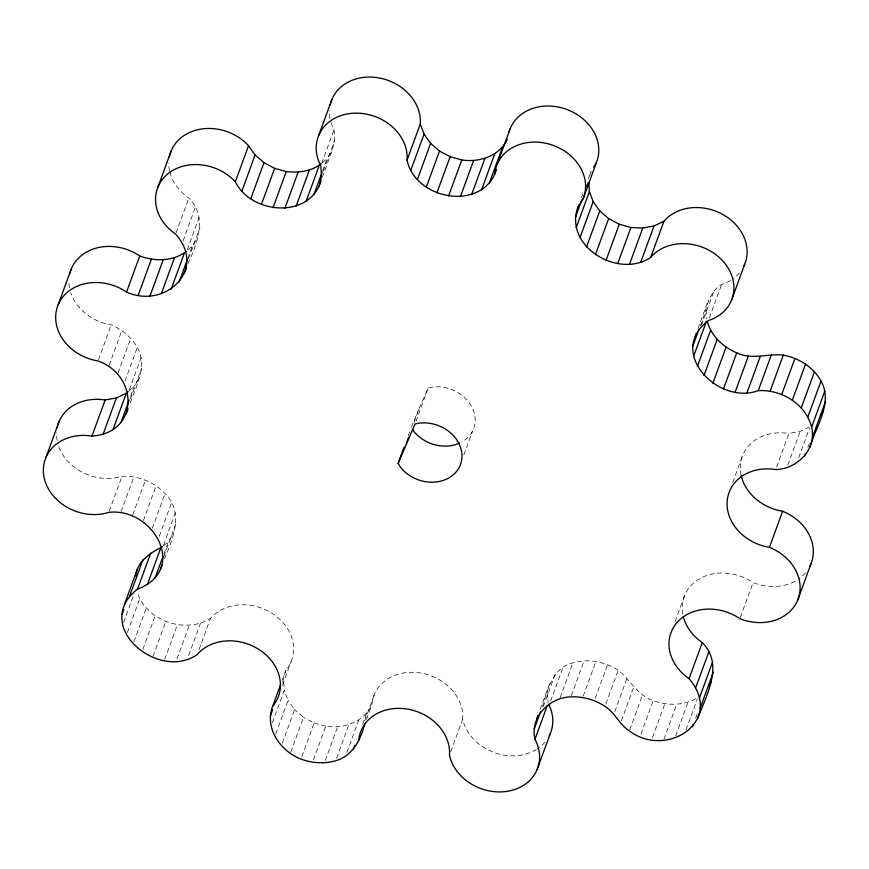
<?xml version="1.0" encoding="UTF-8"?>
<svg xmlns="http://www.w3.org/2000/svg" width="869" height="869" viewBox="0 0 869 869"><rect width="100%" height="100%" fill="white"/><g stroke="black" fill="none" stroke-linecap="round" stroke-linejoin="round"><path stroke-width="0.65" stroke-dasharray="4.34 3.26" d="M130.361 402.608C136.542 385.271 147.763 365.567 137.313 347.47C131.404 337.205 122.04 329.536 111.221 324.876A46.329 38.584 20.1 0 1 70.78 292.788M187.986 263.644C197.361 243.385 207.593 216.49 188.834 198.034A46.329 38.584 20.1 0 1 169.9 172.268M164.176 559.039C173.55 538.78 183.793 511.895 165.023 493.44C153.932 481.85 138.008 475.56 122.008 476.266A46.329 38.584 20.1 0 1 58.462 445.699M322.388 177.222L332.414 149.848L334.771 140.039L334.033 129.72A46.329 38.584 20.1 0 1 330.253 119.607M282.621 682.447L285.89 670.14A46.329 38.584 20.1 0 0 273.561 614.329A46.329 38.584 20.1 0 0 210.428 618.5C185.054 634.164 146.763 621.02 137.335 592.549M590.149 175.093L591.029 171.41L587.39 181.371M542.43 706.562C547.948 689.345 552.326 668.033 572.845 662.873C588.183 658.398 604.933 661.548 618.217 670.238C630.612 679.71 637.27 695.526 653.206 700.533C667.653 705.997 684.446 705.758 697.84 697.579M700.197 325.994C706.845 311.83 706.671 293.353 721.618 284.478A46.329 38.584 20.1 0 0 731.513 279.818M98.469 359.723L111.221 324.876M109.103 365.382L121.856 330.546M117.999 373.094L130.752 338.247M176.081 232.881L188.834 198.034M125.017 381.067L137.313 347.47M183.098 240.865L195.395 207.256M129.253 389.942L141.093 357.583M130.535 396.318L134.174 386.357L139.464 377.722M130.437 399.012L141.821 367.902M187.324 249.729L199.164 217.38M187.704 258.593L192.255 246.155L197.545 237.509M188.519 258.799L199.903 227.689M109.255 511.102L122.008 476.266M121.106 511.689L133.859 476.842M132.74 514.915L145.492 480.068M143.374 520.574L156.127 485.738M152.271 528.287L165.023 493.44M123.626 622.356L134.098 593.733M159.288 536.26L171.584 502.662M127.406 632.469L139.703 598.871M163.524 545.135L175.364 512.775M163.893 553.998L168.445 541.55L173.735 532.903M163.796 556.692L176.092 523.095M133.967 641.691L146.264 608.094M142.864 649.393L155.16 615.795M321.736 163.318L334.033 129.72M322.573 170.943L327.124 158.495L332.414 149.848M323.387 171.15L334.771 140.039M153.042 656.301L165.794 621.454M164.675 659.528L177.428 624.692M176.983 658.865L189.279 625.267M188.692 655.508L200.533 623.16M199.044 649.61L210.428 618.5M282.24 680.101L285.89 670.14M282.523 685.141L291.18 661.494M272.421 722.628L284.261 690.279L283.533 679.96M275.745 733.99L288.041 700.392L284.261 690.279M282.306 743.212L294.602 709.615L288.041 700.392M290.746 752.163L303.498 717.316L294.602 709.615M408.148 435.956L410.429 429.742M413.937 422.725L419.401 407.789L428.254 387.856A34.717 28.916 20.1 0 1 470.726 404.921A34.717 28.916 20.1 0 1 461.689 442.049M415.958 421.454L428.254 387.856M301.836 756.573L314.133 722.975L303.498 717.316M313.47 759.81L325.766 726.212C343.646 729.134 364.263 721.922 371.921 704.498A46.329 38.584 20.1 0 1 420.433 672.964A46.329 38.584 20.1 0 1 462.666 719.217A46.329 38.584 20.1 0 0 536.173 749.599M325.321 760.386L337.617 726.788M336.585 758.279L348.882 724.681M346.927 752.38L358.767 720.021M362.536 724.344L366.631 713.145M364.719 720.814L374.278 694.679M366.457 719.423L371.921 704.498M463.861 454.759L472.519 431.122M581.47 197.545L583.295 192.57M450.826 751.576L462.666 719.217M540.236 709.191L549.795 683.067M543.244 706.769L555.085 674.42M550.653 701.131L562.949 667.533M560.092 697.72L572.845 662.873M697.992 328.623L708.474 300.001M701.468 324.963L713.753 291.365M709.321 318.076L721.618 284.478M571.346 695.613L584.098 660.766M583.197 696.188L595.949 661.352M595.287 698.176L607.583 664.579M605.921 703.836L618.217 670.238M614.817 711.548L627.114 677.939M621.378 720.77L633.675 687.173M629.819 729.721L642.571 694.874M675.094 621.541L684.663 595.406M732.719 482.577L742.745 455.193M640.909 734.131L653.206 700.533M652.543 737.368L664.839 703.76M663.938 739.193L676.69 704.346M675.658 735.837L687.944 702.239M776.593 467.077L788.889 433.479L800.153 431.372L808.941 427.233M685.999 729.938L697.394 698.828M787.857 464.969L800.153 431.372M695.689 718.076L697.503 713.091M798.654 457.822L809.593 427.961M740.334 617.424L753.075 582.578A46.329 38.584 20.1 0 0 797.72 579.623M807.888 447.209L809.256 443.472M411.341 427.255L419.401 407.789M188.323 249.599L192.255 246.155M322.214 162.796L327.124 158.495M129.264 390.659L134.174 386.357M163.535 545.851L168.445 541.55M314.133 722.975L325.766 726.212M706.117 309.82L706.758 318.847M547.437 692.875L548.176 703.195M682.784 614.253A46.329 38.584 20.1 0 1 703.162 576.962A46.329 38.584 20.1 0 1 753.075 582.578M805.585 572.747A46.329 38.584 20.1 0 1 798.817 578.884M545.037 742.083A46.329 38.584 20.1 0 1 537.183 748.969M57.137 440.572A46.329 38.584 20.1 0 1 56.583 432.805M69.455 287.661A46.329 38.584 20.1 0 1 68.868 281.176M169.585 170.997A46.329 38.584 20.1 0 1 168.749 163.22M329.992 118.325A46.329 38.584 20.1 0 1 329.449 110.559M739.378 272.931A46.329 38.584 20.1 0 1 732.61 279.079M741.116 475.321A46.329 38.584 20.1 0 1 788.889 433.479"/><path stroke-width="1.3" d="M365.089 723.16C360.907 739.052 352.792 755.921 335.673 760.766C324.213 764.047 312.058 763.178 300.924 759.071C280.568 751.305 264.176 728.103 272.681 706.236A46.329 38.584 20.1 0 0 260.352 650.414A46.329 38.584 20.1 0 0 197.22 654.585C157.626 681.926 91.43 624.876 137.487 589.182C188.866 569.619 153.053 507.235 108.799 512.352A46.329 38.584 20.1 0 1 44.189 477.939A46.329 38.584 20.1 0 1 91.962 436.097C139.366 432.838 138.595 375.354 98.012 360.972A46.329 38.584 20.1 0 1 58.136 304.9L71.334 268.814M58.136 304.9A46.329 38.584 20.1 0 1 126.548 292.082C165.023 309.418 207.528 269.759 175.625 234.13A46.329 38.584 20.1 0 1 166.935 174.615A46.329 38.584 20.1 0 1 235.325 181.827C251.391 214.285 309.342 219.26 321.03 180.958M135.781 575.984C137.172 561.092 150.587 552.695 162.557 546.72M319.205 185.933L321.563 176.125L320.824 165.805A46.329 38.584 20.1 0 1 352.977 113.263A46.329 38.584 20.1 0 1 407.061 160.102C415.393 200.435 483.338 211.917 496.547 169.346M358.712 740.584A46.329 38.584 20.1 0 1 407.224 709.05A46.329 38.584 20.1 0 1 449.469 755.302A46.329 38.584 20.1 0 0 508.571 791.094A46.329 38.584 20.1 0 0 534.967 739.28C529.623 717.262 549.458 697.318 570.89 696.851C582.98 696.395 594.863 699.784 605.009 706.323C615.056 712.786 619.325 724.496 629.373 730.959C666.773 759.082 725.061 721.031 689.074 678.667A46.329 38.584 20.1 0 1 676.745 622.845A46.329 38.584 20.1 0 1 739.877 618.674A46.329 38.584 20.1 0 0 797.666 600.186A46.329 38.584 20.1 0 0 769.413 547.351A46.329 38.584 20.1 0 1 727.179 501.098A46.329 38.584 20.1 0 1 775.68 469.564C797.123 469.097 816.958 449.164 811.613 427.146C805.759 403.955 781.427 389.355 758.257 390.626C718.326 405.649 666.295 351.978 708.409 320.563A46.329 38.584 20.1 0 0 722.736 260.906A46.329 38.584 20.1 0 0 650.707 257.387C617.761 279.709 561.743 244.982 578.732 205.008M697.785 718.142C706.616 694.918 724.105 664.372 702.282 642.582A46.329 38.584 20.1 0 1 683.349 616.816M809.984 447.274C815.828 426.147 833.273 403.097 821.042 380.937C813.167 367.087 798.828 357.963 783.306 355.117C767.685 353.39 751.815 360.19 736.716 352.836C723.127 347.035 711.168 336.031 707.323 321.4M45.807 457.811L59.016 421.726M158.006 186.954L171.215 150.858M126.548 292.082L139.757 255.997C154.823 261.591 173.289 261.515 186.357 251.315M138.182 295.308L151.391 259.223M91.962 436.097L105.16 400.012L116.424 397.904L126.32 393.244L128.286 391.528M150.033 295.894L163.242 259.798M103.215 433.989L116.424 397.904M161.297 293.776L174.495 257.691M113.111 429.329L126.32 393.244M120.976 422.453L129.166 400.044M171.193 289.127L184.391 253.031M126.255 413.807L128.08 408.832M179.047 282.24L187.248 259.842M184.337 273.594L186.618 267.37M235.325 181.827L248.534 145.742A46.329 38.584 20.1 0 0 201.89 128.938A46.329 38.584 20.1 0 0 169.379 156.909M241.886 191.061L255.095 154.964L248.534 145.742M250.783 198.762L263.991 162.677L255.095 154.964M261.417 204.421L274.626 168.336L263.991 162.677M124.343 604.705L137.541 568.619M121.975 614.524L123.8 609.549M129.622 596.069L142.831 559.973M273.051 207.648L286.259 171.562C298.295 173.029 311.536 171.443 321.226 163.654M137.487 589.182L150.695 553.097M284.902 208.234L298.11 172.149M147.382 584.522L160.591 548.437M155.247 577.635L162.981 556.486M318.673 135.564L331.882 99.468M160.526 568.999L161.895 565.263M296.155 206.127L309.364 170.031M306.051 201.467L319.26 165.382M313.915 194.58L322.117 172.181M407.061 160.102L420.27 124.006A46.329 38.584 20.1 0 0 380.253 78.167A46.329 38.584 20.1 0 0 330.046 105.518M410.841 170.215L424.05 134.13L420.27 124.006M417.402 179.438L430.611 143.352L424.05 134.13M426.299 187.139L439.508 151.054L430.611 143.352M436.933 192.799L450.142 156.713L439.508 151.054M448.567 196.036L461.776 159.95C479.156 162.709 499.49 156.159 507.268 139.312M272.681 706.236L280.426 685.076M270.324 716.045L272.594 709.821M460.418 196.611L473.627 160.526M471.682 194.504L484.88 158.419M481.578 189.844L494.776 153.759M489.432 182.968L502.64 146.872M497.079 164.502L510.288 128.416M398.132 463.34L415.045 423.942A34.717 28.916 20.1 0 1 458.235 442.212A34.717 28.916 20.1 0 1 446.036 479.34A34.717 28.916 20.1 0 1 400.728 467.544L398.132 463.34L404.052 447.166M406.192 443.874L408.473 437.65M353.422 749.23L354.791 745.493M575.463 217.315L581.839 199.892M586.857 186.205L588.215 182.468M577.82 207.506L583.11 198.86L596.319 162.764A46.329 38.584 20.1 0 0 565.947 109.136A46.329 38.584 20.1 0 0 509.049 131.99M576.201 227.635L589.41 191.549L588.769 182.523M579.981 237.748L593.19 201.662L589.41 191.549M586.542 246.97L599.751 210.885L593.19 201.662M595.439 254.671L608.648 218.586L599.751 210.885M606.073 260.342L619.282 224.245L608.648 218.586M617.707 263.568L630.916 227.482L642.767 228.058L654.02 225.951L663.916 221.291A46.329 38.584 20.1 0 1 723.225 214.73A46.329 38.584 20.1 0 1 743.614 266.577M629.558 264.143L642.767 228.058M640.811 262.036L654.02 225.951M650.707 257.387L663.916 221.291M536.586 719.152L537.954 715.415M534.229 728.961L540.605 711.548M534.967 739.28L547.264 705.682M695.265 336.097L696.178 333.598M537.118 769.532L550.327 733.436M692.908 345.905L698.828 329.731M693.636 356.225L706.388 321.378M697.416 366.338L710.625 330.253M703.977 375.56L717.186 339.475M731.459 300.381L744.657 264.295M712.873 383.262L726.082 347.176M723.508 388.932L736.716 352.836M735.141 392.158L748.35 356.073M746.992 392.734L760.201 356.648M758.257 390.626L771.455 354.541M770.108 391.213L783.306 355.117M781.742 394.439L794.95 358.354M689.074 678.667L702.282 642.582M792.376 400.098L805.574 364.013M695.634 687.89L708.843 651.804M801.272 407.8L814.481 371.715M699.415 698.003L712.613 661.917M692.495 726.777L693.408 724.29M700.142 708.322L713.351 672.237M807.833 417.033L821.042 380.937M811.613 427.146L824.811 391.061M769.413 547.351L782.621 511.265A46.329 38.584 20.1 0 1 741.116 475.321M804.694 455.921L805.606 453.433M812.341 437.465L825.55 401.369M797.666 600.186L810.864 564.1M593.679 167.087L596.319 162.764M820.553 415.512L823.193 411.189M708.344 686.369L710.994 682.046M450.142 156.713L461.776 159.95M619.282 224.245L630.916 227.482M274.626 168.336L286.259 171.562M412.634 429.351L413.926 431.458A34.717 28.916 20.1 0 0 459.603 443.092M494.722 174.321A46.329 38.584 20.1 0 1 549.121 144.08A46.329 38.584 20.1 0 1 583.11 198.86M548.795 704.411A46.329 38.584 20.1 0 1 549.273 735.728M57.18 427.765A46.329 38.584 20.1 0 1 105.16 400.012M69.781 273.616A46.329 38.584 20.1 0 1 139.757 255.997M782.621 511.265A46.329 38.584 20.1 0 1 809.821 566.382"/></g></svg>
